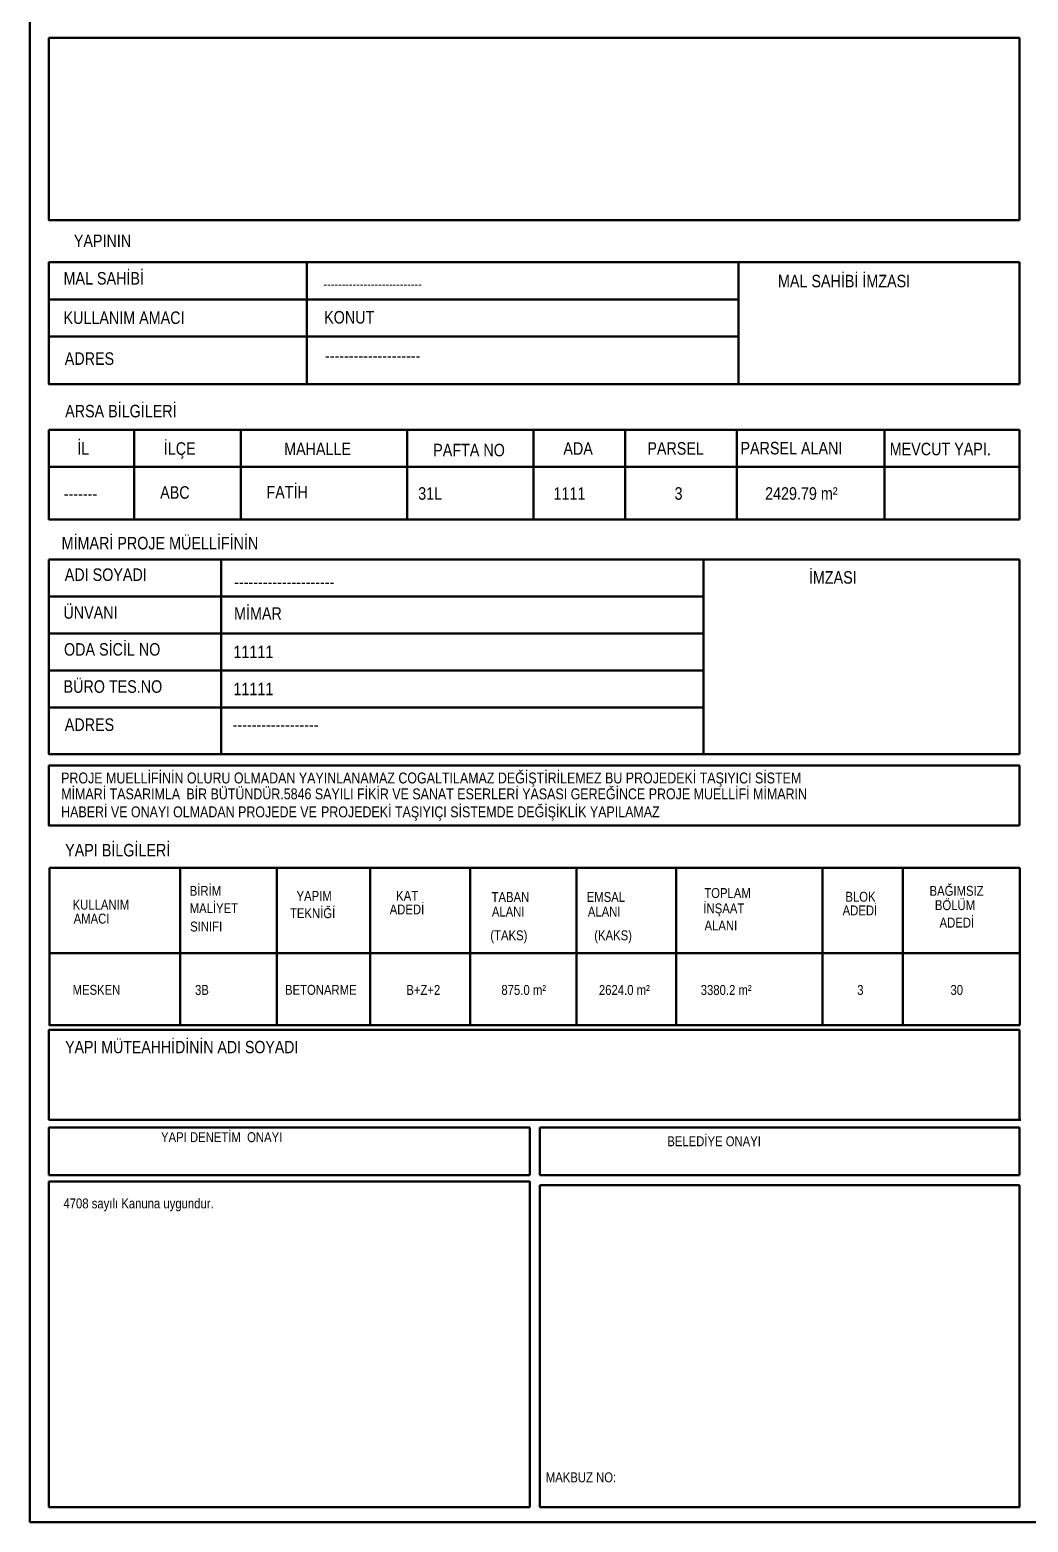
# Model space of a CAD drawing. Header units: millimetres. Extents: x 1811019 to 3717122, y -501178 to -243171.
# Drawn here: x 1819543 to 1820588, y -246230 to -244667 of the extents above; entities that cross this region are included whole.
import ezdxf

# ---------------------------------------------------------------- set-up
doc = ezdxf.new("R2010")
doc.units = ezdxf.units.MM
doc.layers.add('a_not_text', color=7, linetype='Continuous', lineweight=13)
doc.layers.add('a_çerçeve_line', color=7, linetype='Continuous', lineweight=50)
doc.styles.get("Standard").update_dxf_attribs({"font": 'ARIALN.TTF'})

msp = doc.modelspace()

# ---------------------------------------------------------------- linework, layer by layer
at = {"layer": 'a_çerçeve_line'}
for p, q in [((1819542.6, -246230.4), (1819542.6, -243230.4)), ((1820578.8, -244910.8), (1819562.6, -244910.8)), ((1819832.5, -245038.6), (1819832.5, -244910.8)), ((1820284.6, -244910.8), (1820284.6, -245038.6)), ((1820284.6, -244910.8), (1820284.6, -245038.6)), ((1820578.8, -244910.8), (1820578.8, -245038.6)), ((1820284.6, -245038.6), (1820578.8, -245038.6)), ((1819651.7, -245180.1), (1819651.7, -245086.2)), ((1819763.5, -245180.1), (1819763.5, -245086.2)), ((1819937.7, -245180.1), (1819937.7, -245086.2)), ((1820069.9, -245180.1), (1820069.9, -245086.2)), ((1820165.9, -245180.1), (1820165.9, -245086.2)), ((1820283, -245180.1), (1820283, -245086.2)), ((1820437.6, -245180.1), (1820437.6, -245086.2)), ((1820578.8, -245180.1), (1820578.8, -245086.2)), ((1820578.8, -245222), (1819562.6, -245222)), ((1819742.9, -245426.1), (1819742.9, -245222)), ((1819742.9, -245222), (1819742.9, -245426.1)), ((1820248, -245222), (1820248, -245377.2)), ((1820248, -245222), (1820248, -245377.2)), ((1819699.9, -245709.9), (1819699.9, -245545.1)), ((1819801.1, -245709.9), (1819801.1, -245545.1)), ((1819899, -245709.9), (1819899, -245545.1)), ((1820003.7, -245709.9), (1820003.7, -245545.1)), ((1820115.2, -245709.9), (1820115.2, -245545.1)), ((1820219.4, -245709.9), (1820219.4, -245545.1)), ((1820372.6, -245709.9), (1820372.6, -245545.1)), ((1820456.8, -245709.9), (1820456.8, -245545.1)), ((1820579.3, -245709.9), (1820579.3, -245545.1)), ((1819562.6, -245808.9), (1820066.2, -245808.9)), ((1820066.2, -245817.1), (1820066.2, -245867.1)), ((1820076.6, -245808.9), (1820580.2, -245808.9)), ((1820076.6, -245817.1), (1820076.6, -245867.1)), ((1820578.8, -245817.1), (1820076.6, -245817.1)), ((1819562.6, -245867.1), (1820066.2, -245867.1)), ((1819562.6, -245873.5), (1820066.2, -245873.5)), ((1820066.2, -245873.5), (1820066.2, -246214.6)), ((1820076.6, -245867.1), (1820578.8, -245867.1)), ((1820076.6, -245877.4), (1820578.8, -245877.4)), ((1820076.6, -245877.4), (1820076.6, -246214.6)), ((1824642, -246230.4), (1819542.6, -246230.4))]:
    msp.add_line(p, q, dxfattribs=at)
at = {"layer": 'a_çerçeve_line', "flags": 128}
for points in [[(1820578.8, -244866.7), (1820578.8, -244675.8), (1819562.6, -244675.8), (1819562.6, -244866.7)], [(1820578.8, -245500.7), (1820578.8, -245438), (1819562.6, -245438), (1819562.6, -245500.7)], [(1820578.8, -245808.9), (1820578.8, -245714.8), (1819562.6, -245714.8), (1819562.6, -245808.9)]]:
    msp.add_lwpolyline(points, close=True, dxfattribs=at)
for points in [[(1819562.6, -244910.8), (1819562.6, -245038.6), (1820284.6, -245038.6)], [(1819832.5, -245038.6), (1819832.5, -244910.8)], [(1820284.6, -244949.6), (1819562.6, -244949.6)], [(1820284.6, -244988.4), (1819562.6, -244988.4)], [(1820578.8, -245086.2), (1819562.6, -245086.2)], [(1819562.6, -245086.2), (1819562.6, -245180.1), (1820578.8, -245180.1)], [(1820578.8, -245125), (1819562.6, -245125)], [(1819562.6, -245222), (1819562.6, -245377.2), (1820248, -245377.2), (1820248, -245338.4)], [(1820578.8, -245426.1), (1820578.8, -245222)], [(1819562.6, -245260.8), (1820248, -245260.8)], [(1819562.6, -245299.6), (1820248, -245299.6)], [(1819562.6, -245338.4), (1820248, -245338.4)], [(1820248, -245377.2), (1819562.6, -245377.2), (1819562.6, -245426.1), (1820578.8, -245426.1)], [(1820248, -245426.1), (1820248, -245377.2), (1819742.9, -245377.2)], [(1819563.2, -245545.1), (1819563.2, -245709.9), (1820579.3, -245709.9)], [(1820579.3, -245545.1), (1819563.2, -245545.1)], [(1820579.3, -245634.4), (1819563.2, -245634.4)], [(1820066.2, -245817.1), (1819562.6, -245817.1), (1819562.6, -245867.1)], [(1820578.8, -245867.1), (1820578.8, -245817.1)], [(1819562.6, -245873.5), (1819562.6, -246214.6), (1820066.2, -246214.6)], [(1820076.6, -246214.6), (1820578.8, -246214.6), (1820578.8, -245877.4)]]:
    msp.add_lwpolyline(points, dxfattribs=at)

# ---------------------------------------------------------------- texts
at = {"layer": 'a_not_text'}
for s, height, p in [('YAPININ', 13.1, (1819588.7, -244894.9)), ('MAL SAHİBİ', 13.1, (1819577.9, -244934.1)), ('MAL SAHİBİ İMZASI', 13.098, (1820326, -244937)), ('---------------------------', 10, (1819850.1, -244938.7)), ('KULLANIM AMACI', 13.098, (1819577.9, -244975.4)), ('KONUT', 13.1, (1819850.8, -244974.9)), ('ADRES', 13.1, (1819579.2, -245018.2)), ('--------------------', 13.098, (1819851.7, -245015)), ('ARSA BİLGİLERİ', 13.098, (1819579.6, -245073.2)), ('İL', 13.1, (1819592.3, -245112.2)), ('İLÇE', 13.1, (1819682.9, -245112.4)), ('MAHALLE', 13.1, (1819808.9, -245112.8)), ('ADA', 13.1, (1820101.3, -245112.4)), ('PARSEL', 13.1, (1820189.2, -245112.3)), ('PARSEL ALANI', 13.098, (1820286.7, -245112)), ('MEVCUT YAPI.', 13.098, (1820443, -245112.9)), ('PAFTA NO', 13.1, (1819965, -245114)), ('ABC', 13.1, (1819679.1, -245158.4)), ('FATİH', 13.1, (1819790.4, -245158.1)), ('31L', 13.1, (1819949.3, -245159.5)), ('1111', 13.1, (1820091, -245159.5)), ('3', 13.1, (1820217.7, -245159.5)), ('2429.79 m²', 13.1, (1820312.5, -245159.5)), ('-------', 13.1, (1819578.2, -245159.6)), ('MİMARİ PROJE MÜELLİFİNİN', 13.098, (1819575.9, -245211.5)), ('ADI SOYADI', 13.1, (1819579.2, -245244.5)), ('İMZASI', 13.1, (1820358.4, -245247.4)), ('---------------------', 13.098, (1819756.6, -245252.2)), ('ÜNVANI', 13.1, (1819577.8, -245284.1)), (' MİMAR', 13.1, (1819752.3, -245285.2)), ('ODA SİCİL NO', 13.098, (1819578.4, -245322.8)), ('11111', 13.1, (1819755.8, -245325.4)), ('BÜRO TES.NO', 13.098, (1819577.9, -245361.7)), ('11111', 13.1, (1819755.8, -245364.2)), ('ADRES', 13.1, (1819579.2, -245401.6)), ('------------------', 13.098, (1819755, -245401.6)), ('PROJE MUELLİFİNİN OLURU OLMADAN YAYINLANAMAZ COGALTILAMAZ DEĞİŞTİRİLEMEZ BU PROJEDEKİ TAŞIYICI SİSTEM', 11.3698, (1819575.4, -245456.6)), ('MİMARİ TASARIMLA', 11.37, (1819575.5, -245473.3)), ('BİR BÜTÜNDÜR.5846 SAYILI FİKİR VE SANAT ESERLERİ YASASI GEREĞİNCE PROJE MUELLİFİ MİMARIN', 11.37, (1819706.5, -245473.3)), ('HABERİ VE ONAYI OLMADAN PROJEDE VE', 11.37, (1819575.4, -245492.1)), ('PROJEDEKİ TAŞIYIÇI SİSTEMDE DEĞİŞİKLİK YAPILAMAZ', 11.37, (1819847.5, -245492.1)), ('YAPI BİLGİLERİ', 13.098, (1819579.6, -245533.1)), ('BİRİM', 10.34, (1819710, -245574.3)), ('  YAPIM', 10.34, (1819815.3, -245579.7)), ('KAT', 10.34, (1819926.2, -245579.5)), ('TOPLAM', 10.34, (1820248.8, -245576.6)), ('BAĞIMSIZ', 10.34, (1820484.7, -245574.3)), ('KULLANIM', 10.34, (1819587.4, -245588.8)), ('MALİYET', 10.34, (1819710, -245592.5)), ('TEKNİĞİ', 10.34, (1819815, -245597.7)), ('ADEDİ', 10.34, (1819919.4, -245593.8)), ('TABAN', 10.34, (1820026.1, -245580.8)), ('EMSAL', 10.34, (1820125.7, -245580.7)), ('İNŞAAT', 10.34, (1820247.9, -245592.7)), ('ADEDİ', 10.34, (1820393.7, -245594.8)), ('BLOK', 10.34, (1820396.6, -245580.5)), ('BÖLÜM', 10.34, (1820490.3, -245589.3)), ('AMACI', 10.34, (1819588.5, -245603.4)), ('ALANI', 10.34, (1820026.4, -245596.1)), ('ALANI', 10.34, (1820126.9, -245596.1)), ('ALANI', 10.34, (1820249.1, -245610.6)), ('ADEDİ', 10.34, (1820495.2, -245607.6)), ('SINIFI', 10.34, (1819710.5, -245611.7)), ('(TAKS)', 10.34, (1820024.8, -245620.9)), ('(KAKS)', 10.34, (1820133.6, -245620.9)), ('MESKEN', 10.34, (1819587.4, -245678)), ('3B', 10.34, (1819715.6, -245678.1)), ('BETONARME', 10.34, (1819809.8, -245678)), ('B+Z+2', 10.34, (1819936.8, -245678.1)), ('875.0 m²', 10.34, (1820036.4, -245678.1)), ('2624.0 m²', 10.34, (1820138.5, -245678.1)), ('3380.2 m²', 10.34, (1820245.1, -245678.1)), ('3', 10.3, (1820409, -245678.1)), ('30', 10.34, (1820506.6, -245678.1)), ('YAPI MÜTEAHHİDİNİN ADI SOYADI', 12.92, (1819579.6, -245739.2)), ('YAPI DENETİM  ONAYI', 10.336, (1819680, -245832.3)), ('BELEDİYE ONAYI', 10.336, (1820210.1, -245836.6)), ('4708 sayılı Kanuna uygundur.', 10.336, (1819577.8, -245901.7)), ('MAKBUZ NO:', 10.34, (1820082.9, -246188.6))]:
    msp.add_text(s, height=height, dxfattribs=at).set_placement(p)

doc.saveas('drawing.dxf')
